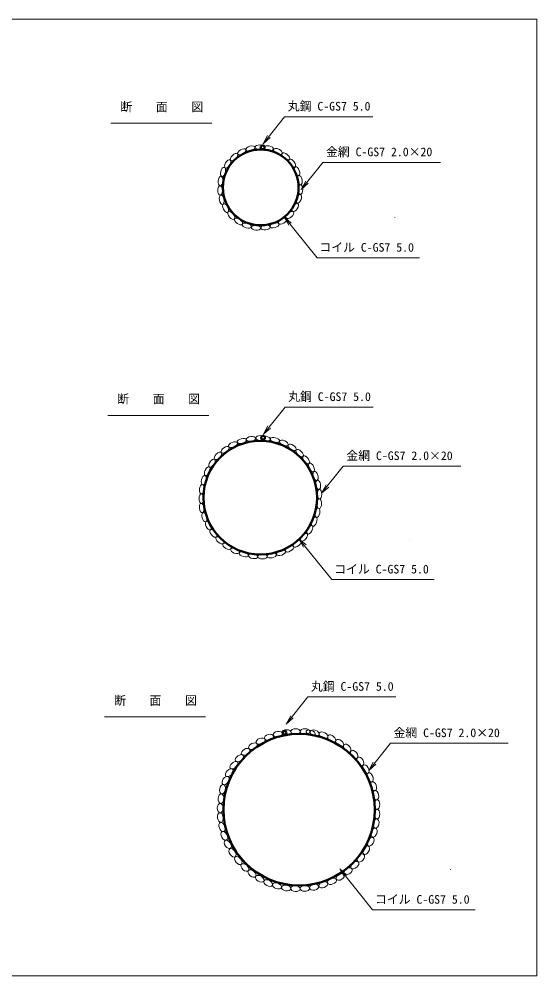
# Model space of a CAD drawing. Units: millimetres, scale not verified. Extents: x -720 to 720, y -505 to 505.
# Drawn here: x 173 to 720, y -505 to 505 of the extents above; entities that cross this region are included whole.
import ezdxf
from ezdxf.enums import TextEntityAlignment as Align

# ---------------------------------------------------------------- set-up
doc = ezdxf.new("R2010")
doc.units = ezdxf.units.MM
doc.header["$LTSCALE"] = 5
doc.layers.add('0-0', color=7, linetype='Continuous', lineweight=18)
doc.styles.add('ＭＳ ゴシック', font='')
doc.styles.get('ＭＳ ゴシック').set_extended_font_data('MS Gothic')

msp = doc.modelspace()

# ---------------------------------------------------------------- linework, layer by layer
at = {"layer": '0-0'}
for p, q in [((270, 395), (376.667, 395)), ((509.737, 401.93), (546.721, 401.93)), ((430.69, 373.359), (435.486, 382.134)), ((430.69, 373.359), (438.198, 379.964)), ((550.043, 353.754), (618.286, 353.754)), ((470.996, 325.182), (475.792, 333.957)), ((470.996, 325.182), (478.504, 331.788)), ((453.022, 296.14), (460.559, 289.568)), ((453.022, 296.14), (457.857, 287.387)), ((569.963, 295.497), (570.091, 295.37)), ((589.035, 253.117), (596, 253.117)), ((510.151, 95.329), (547.135, 95.329)), ((266.667, 86.667), (373.333, 86.667)), ((431.104, 66.757), (435.9, 75.532)), ((431.104, 66.757), (438.612, 73.363)), ((571.589, 33.021), (639.832, 33.021)), ((492.541, 4.45), (497.338, 13.225)), ((492.541, 4.45), (500.049, 11.055)), ((468.689, -43.55), (476.227, -50.121)), ((468.689, -43.55), (473.525, -52.303)), ((585.631, -44.192), (585.758, -44.32)), ((604.703, -86.572), (611.668, -86.572)), ((534.166, -210.586), (571.151, -210.586)), ((263.333, -231.667), (370, -231.667)), ((455.119, -239.157), (459.915, -230.382)), ((455.119, -239.157), (462.627, -232.552)), ((621.396, -259.493), (689.639, -259.493)), ((542.349, -288.065), (547.145, -279.29)), ((542.349, -288.065), (549.857, -281.459)), ((511.788, -392.184), (546.526, -435.206)), ((511.788, -392.184), (519.326, -398.755)), ((511.788, -392.184), (516.624, -400.937)), ((628.73, -392.827), (628.857, -392.954)), ((546.526, -435.206), (647.802, -435.206)), ((647.802, -435.206), (654.767, -435.206))]:
    msp.add_line(p, q, dxfattribs=at)
msp.add_lwpolyline([(-720, -505), (720, -505), (720, 505), (-720, 505)], close=True, dxfattribs=at)
for points in [[(430.69, 373.359), (453.547, 401.93), (509.737, 401.93)], [(470.996, 325.182), (493.853, 353.754), (550.043, 353.754)], [(453.022, 296.14), (487.76, 253.117), (589.035, 253.117)], [(431.104, 66.757), (453.961, 95.329), (510.151, 95.329)], [(492.541, 4.45), (515.399, 33.021), (571.589, 33.021)], [(468.689, -43.55), (503.428, -86.572), (604.703, -86.572)], [(455.119, -239.157), (477.976, -210.586), (534.166, -210.586)], [(542.349, -288.065), (565.206, -259.493), (621.396, -259.493)]]:
    msp.add_lwpolyline(points, dxfattribs=at)
at = {"layer": '0-0', "lineweight": 50}
for centre, radius in [((428.222, 327.34), 40), ((430.256, 369.639), 2), ((430.34, 369.598), 2), ((430.752, 63.097), 2), ((427.792, -0.19), 60), ((468.841, -329.566), 80), ((453.462, -248.359), 2)]:
    msp.add_circle(centre, radius, dxfattribs=at)
at = {"layer": '0-0'}
for centre, radius in [((430.307, 369.555), 2), ((430.721, 62.954), 2), ((468.333, -330), 80), ((453.278, -248.352), 2), ((453.278, -248.352), 2)]:
    msp.add_circle(centre, radius, dxfattribs=at)
for centre, major_axis, ratio in [((400.076, 359.286), (3.536, 3.536), 0.5), ((408.266, 364.88), (4.33, 2.5), 0.5), ((417.521, 368.409), (4.83, 1.294), 0.5), ((427.371, 369.756), (5, 0), 0.5), ((436.748, 368.732), (-4.924, 0.868), 0.5), ((446.289, 365.363), (-4.532, 2.113), 0.5), ((454.707, 360.067), (-3.83, 3.214), 0.5), ((393.36, 352.153), (2.5, 4.33), 0.5), ((461.568, 352.954), (-2.868, 4.096), 0.5), ((388.478, 343.655), (1.294, 4.83), 0.5), ((466.627, 344.495), (-1.71, 4.698), 0.5), ((385.845, 334.087), (0.436, 4.981), 0.5), ((469.556, 335.04), (-0.868, 4.924), 0.5), ((385.332, 324.073), (0, 5), 0.5), ((470.272, 325.081), (0, 5), 0.5), ((387.11, 314.297), (-0.868, 4.924), 0.5), ((468.57, 315.34), (1.71, 4.698), 0.5), ((391.162, 305.411), (-2.113, 4.532), 0.5), ((464.767, 306.22), (2.868, 4.096), 0.5), ((397.174, 297.651), (-3.214, 3.83), 0.5), ((404.799, 291.432), (-4.096, 2.868), 0.5), ((451.485, 291.869), (4.33, 2.5), 0.5), ((459.055, 298.278), (3.83, 3.214), 0.5), ((413.582, 287.022), (-4.83, 1.294), 0.5), ((423.28, 284.774), (-4.981, 0.436), 0.5), ((433.254, 284.949), (4.981, 0.436), 0.5), ((442.783, 287.348), (4.83, 1.294), 0.5), ((408.217, 59.682), (4.83, 1.294), 0.5), ((418, 61.896), (4.951, 0.696), 0.5), ((427.967, 62.819), (5, 0), 0.5), ((433.507, 62.202), (-4.924, 0.868), 0.5), ((443.229, 60.693), (-4.83, 1.294), 0.5), ((452.672, 57.482), (-4.532, 2.113), 0.5), ((390.683, 50.453), (4.096, 2.868), 0.5), ((398.989, 55.805), (4.636, 1.873), 0.5), ((461.456, 52.932), (-4.096, 2.868), 0.5), ((469.36, 46.857), (-3.536, 3.536), 0.5), ((376.84, 36.241), (2.868, 4.096), 0.5), ((383.116, 43.993), (3.536, 3.536), 0.5), ((476.26, 39.753), (-2.868, 4.096), 0.5), ((371.857, 27.75), (2.113, 4.532), 0.5), ((481.884, 31.608), (-2.113, 4.532), 0.5), ((368.165, 18.337), (1.125, 4.872), 0.5), ((486.202, 22.787), (-1.294, 4.83), 0.5), ((365.95, 8.739), (0.523, 4.973), 0.5), ((488.96, 13.364), (-0.868, 4.924), 0.5), ((365.581, -1.228), (0, 5), 0.5), ((490.281, 3.503), (0, 5), 0.5), ((365.979, -11.221), (-0.696, 4.951), 0.5), ((490.063, -6.488), (0, 5), 0.5), ((368.731, -20.745), (-1.294, 4.83), 0.5), ((488.194, -16.112), (0.868, 4.924), 0.5), ((372.939, -29.58), (-2.113, 4.532), 0.5), ((480.135, -34.109), (2.5, 4.33), 0.5), ((484.881, -25.448), (1.71, 4.698), 0.5), ((378.261, -37.894), (-3.214, 3.83), 0.5), ((474.074, -42.001), (3.214, 3.83), 0.5), ((384.979, -45.211), (-3.83, 3.214), 0.5), ((392.628, -51.53), (-4.33, 2.5), 0.5), ((466.828, -48.783), (3.83, 3.214), 0.5), ((401.208, -56.385), (-4.698, 1.71), 0.5), ((410.425, -59.92), (-4.83, 1.294), 0.5), ((420.252, -61.95), (-4.924, 0.868), 0.5), ((430.143, -62.278), (-5, 0), 0.5), ((439.97, -61.164), (4.924, 0.868), 0.5), ((449.665, -58.478), (4.698, 1.71), 0.5), ((458.639, -54.286), (4.33, 2.5), 0.5), ((437.07, -253.156), (4.83, 1.294), 0.6), ((446.349, -249.873), (4.951, 0.696), 0.6), ((455.563, -248.167), (5, 0), 0.6), ((465.119, -247.143), (5, 0), 0.6), ((475.016, -247.143), (5, 0), 0.6), ((480.991, -248.314), (-4.698, 1.71), 0.5), ((485.31, -248.695), (-4.698, 1.71), 0.6), ((494.52, -251.046), (-4.33, 2.5), 0.6), ((503.285, -254.539), (-3.83, 3.214), 0.6), ((420.104, -262.516), (4.532, 2.113), 0.6), ((428.164, -257.186), (4.698, 1.71), 0.6), ((511.669, -259.239), (-3.83, 3.214), 0.6), ((519.672, -264.638), (-3.214, 3.83), 0.6), ((405.716, -275.238), (4.096, 2.868), 0.6), ((412.291, -268.508), (4.33, 2.5), 0.6), ((527.04, -271.244), (-3.214, 3.83), 0.6), ((399.898, -282.654), (3.83, 3.214), 0.6), ((533.518, -278.548), (-2.5, 4.33), 0.6), ((539.235, -286.805), (-2.5, 4.33), 0.6), ((395.106, -290.526), (3.536, 3.536), 0.6), ((543.872, -295.443), (-1.71, 4.698), 0.6), ((387.925, -308.027), (0.868, 4.924), 0.6), ((391.227, -298.855), (2.868, 4.096), 0.6), ((547.428, -304.78), (-1.71, 4.698), 0.6), ((386.32, -317.903), (0.436, 4.981), 0.6), ((549.842, -314.371), (-0.868, 4.924), 0.6), ((385.399, -327.869), (0, 5), 0.6), ((551.112, -324.216), (0, 5), 0.6), ((385.599, -337.915), (-0.868, 4.924), 0.6), ((551.112, -334.188), (0, 5), 0.6), ((387.382, -347.82), (-1.71, 4.698), 0.6), ((550.16, -344.16), (0.868, 4.924), 0.6), ((389.759, -357.13), (-2.5, 4.33), 0.6), ((548, -353.75), (1.71, 4.698), 0.6), ((393.523, -366.242), (-2.868, 4.096), 0.6), ((544.443, -363.341), (2.5, 4.33), 0.6), ((398.475, -375.157), (-2.868, 4.096), 0.6), ((539.679, -372.234), (2.5, 4.33), 0.6), ((404.616, -383.278), (-3.214, 3.83), 0.6), ((527.739, -388.112), (3.83, 3.214), 0.6), ((534.09, -380.554), (3.214, 3.83), 0.6), ((411.549, -390.608), (-3.83, 3.214), 0.6), ((419.077, -396.947), (-3.83, 3.214), 0.6), ((520.371, -394.718), (4.33, 2.5), 0.6), ((427.199, -402.493), (-4.33, 2.5), 0.6), ((436.113, -407.05), (-4.33, 2.5), 0.6), ((503.539, -405.198), (4.698, 1.71), 0.6), ((512.368, -400.435), (4.33, 2.5), 0.6), ((445.423, -410.021), (-4.698, 1.71), 0.6), ((455.13, -412.2), (-4.924, 0.868), 0.6), ((464.985, -412.947), (-4.981, 0.436), 0.6), ((474.83, -412.693), (-5, 0), 0.6), ((484.738, -411.423), (4.924, 0.868), 0.6), ((494.266, -408.819), (4.698, 1.71), 0.6)]:
    msp.add_ellipse(centre, major_axis=major_axis, ratio=ratio, dxfattribs=at)

# ---------------------------------------------------------------- texts
at = {"layer": '0-0', "color": 4, "style": 'ＭＳ ゴシック'}
for s, p in [('断\u3000\u3000面\u3000\u3000図', (280, 405)), ('丸鋼 C-GS7 5.0', (456.88, 405.74)), ('金網 C-GS7 2.0×20', (497.233, 357.528)), ('コイル C-GS7 5.0', (490.294, 256.732)), ('丸鋼 C-GS7 5.0', (457.294, 99.138)), ('断\u3000\u3000面\u3000\u3000図', (276.667, 96.667)), ('金網 C-GS7 2.0×20', (518.779, 36.796)), ('コイル C-GS7 5.0', (505.962, -82.958)), ('丸鋼 C-GS7 5.0', (481.309, -206.776)), ('断\u3000\u3000面\u3000\u3000図', (273.333, -221.667)), ('金網 C-GS7 2.0×20', (568.586, -255.719)), ('コイル C-GS7 5.0', (549.061, -431.592))]:
    msp.add_text(s, height=9.164, dxfattribs=at).set_placement(p, align=Align.BOTTOM_LEFT)

doc.saveas('drawing.dxf')
